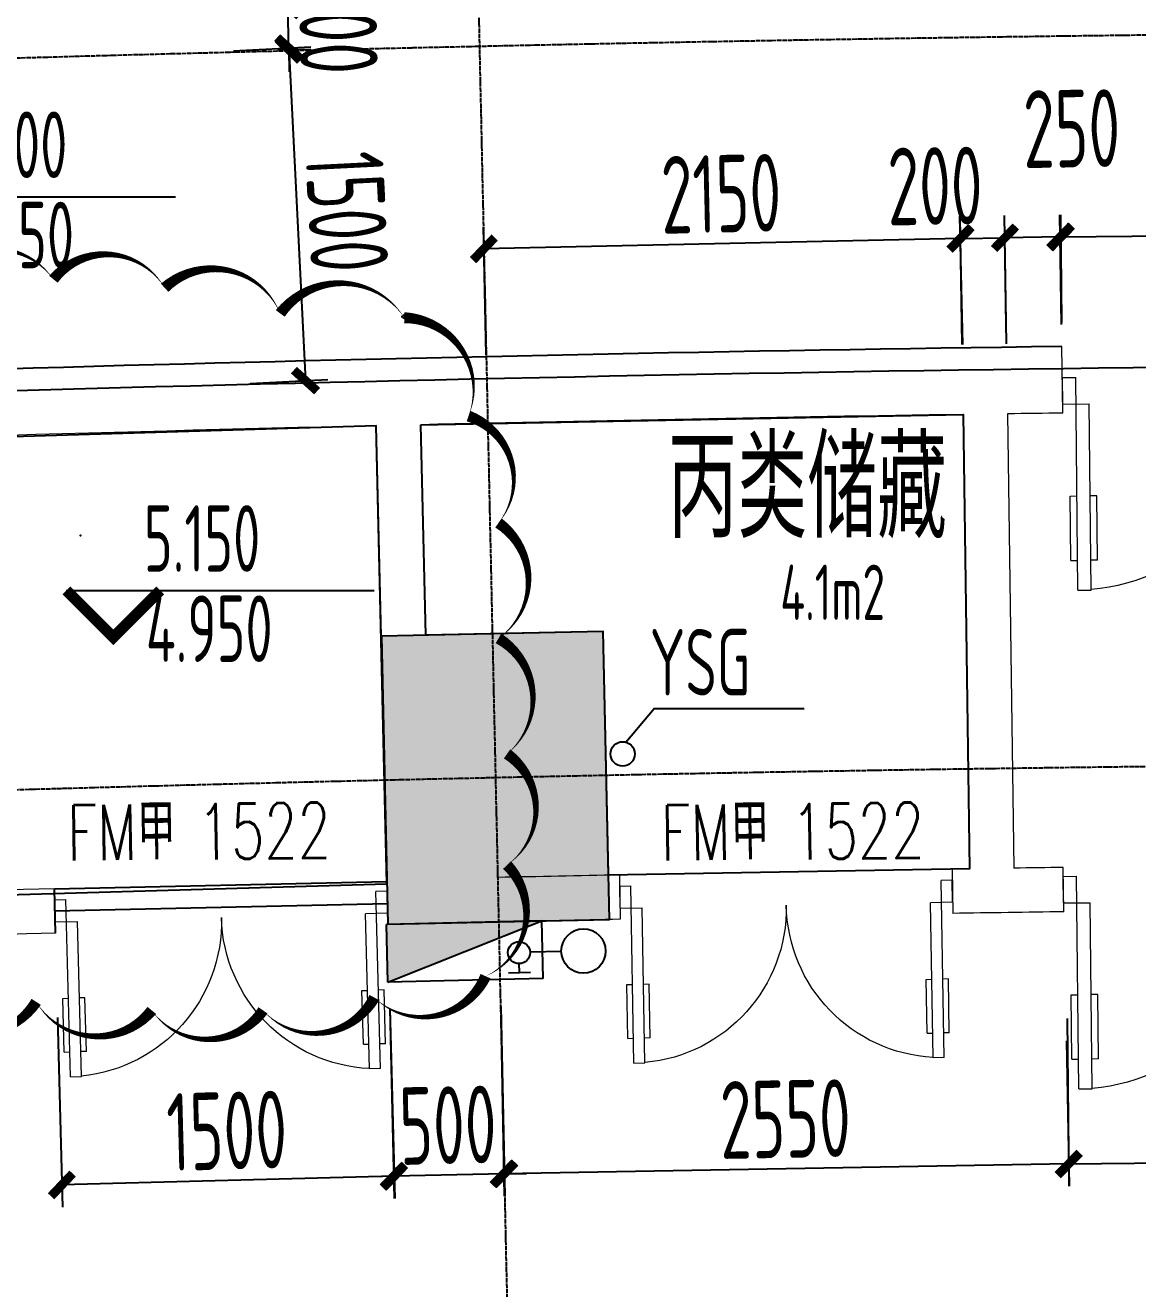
# Model space of a CAD drawing. Header units: millimetres. Extents: x 11515858 to 24947533, y -12784974 to -6116114.
# Drawn here: x 11770009 to 11775027, y -6395756 to -6390056 of the extents above; entities that cross this region are included whole.
import ezdxf
from ezdxf.enums import TextEntityAlignment as Align

# ---------------------------------------------------------------- set-up
doc = ezdxf.new("R2010")
doc.units = ezdxf.units.MM
doc.header["$LTSCALE"] = 10
doc.linetypes.add('A2-RG-AXIS$0$CENTER', pattern=[2, 1.25, -0.25, 0.25, -0.25])
doc.linetypes.add('A2-RG-AXIS$0$DOTE', pattern=[2.4200000000000004, 2, -0.2, 0.02, -0.2])
for name, color, linetype in [('A2-RB-F2$0$$34$A-DIMS-100', 1, 'Continuous'), ('A2-RB-F2$0$A-DIMS-100', 1, 'Continuous'), ('A2-RD-F2$0$an-door', 2, 'Continuous'), ('A2-RG-AXIS$0$A-GRID', 1, 'A2-RG-AXIS$0$CENTER'), ('A2-RI-F2$0$$0$$2$A-SYMB', 4, 'Continuous'), ('A2-RI-F2$0$0P-FE-FH-P', 41, 'A2-RI-F2$0$YJdef_FE-FH_LINE_F'), ('A2-RI-F2$0$0P-FE-FH-V', 141, 'Continuous'), ('A2-RI-F2$0$0P-FE-HY', 141, 'Continuous'), ('A2-RI-F2$0$A-ROOF-DRAN', 175, 'Continuous'), ('A2-RI-F2$0$A-STRS', 50, 'Continuous'), ('A2-RI-F2$0$A-SYMB-AREA', 4, 'Continuous'), ('A2-RI-F2$0$A-SYMB-DOOR', 4, 'Continuous'), ('A2-RI-F2$0$A-SYMB-NAME', 4, 'Continuous'), ('A2-RI-F2$0$an-door', 2, 'Continuous'), ('A2-RI-F2$0$WINDOW_TEXT', 7, 'Continuous'), ('A2-RS-F2$0$A-HATH-GRAY', 8, 'Continuous'), ('A2-RS-F2$0$A-WALL-CONC', 6, 'Continuous')]:
    doc.layers.add(name, color=color, linetype=linetype)
doc.layers.add('A2-RD-F2$0$A-X-AREA', color=6, linetype='Continuous', plot=False)
doc.layers.add('A2-RI-F2$0$A-X-AREA', color=6, linetype='Continuous', plot=False)
for name, color, linetype, lineweight in [('A2-RD-F2$0$ECADI-PARCEL NAMES', 2, 'Continuous', 9), ('A2-RI-F2$0$A-DOOR', 32, 'Continuous', 5), ('A2-RI-F2$0$A-FLOR-STRS', 2, 'Continuous', 5), ('A2-RI-F2$0$A-WALL', 7, 'Continuous', 5), ('A2-RI-F2$0$ECADI-PARCEL NAMES', 2, 'Continuous', 9)]:
    doc.layers.add(name, color=color, linetype=linetype, lineweight=lineweight)
doc.styles.add('A2-RB-F2$0$$0$XD2008', font='hzs.shx', dxfattribs={"width": 0.7, "bigfont": 'hztxt.shx'})
doc.styles.add('A2-RB-F2$0$XD2008', font='hzs.shx', dxfattribs={"width": 0.7, "bigfont": 'hztxt.shx'})
doc.styles.add('A2-RI-F2$0$$0$$0$XD2008', font='hzs.shx', dxfattribs={"width": 0.7, "bigfont": 'hztxt.shx'})
doc.styles.add('A2-RI-F2$0$ECADI', font='hzs.shx', dxfattribs={"width": 0.7, "bigfont": 'hztxt.shx'})
doc.styles.add('A2-RI-F2$0$ECADI-TXT', font='simplex.shx', dxfattribs={"bigfont": 'hztxt.shx'})
doc.styles.add('A2-RI-F2$0$hz1', font='hzs.shx', dxfattribs={"width": 0.75, "bigfont": 'hztxt.shx'})
doc.styles.add('A2-RI-F2$0$SIMPLEX', font='simplex.shx', dxfattribs={"width": 0.7})
doc.linetypes.add('A2-RI-F2$0$YJdef_FE-FH_LINE_F', pattern='A,4,-0.2,["F",A2-RI-F2$0$hz1,S=0.2,R=0,X=-0.1,Y=-0.1],-0.1', length=4.3)
doc.dimstyles.new('A2-RB-F2$0$$0$XD100$0', dxfattribs={"dimscale": 100, "dimtxt": 3.5, "dimasz": 1, "dimexe": 1, "dimexo": 2, "dimgap": 0.5, "dimtad": 1, "dimdec": 0, "dimdsep": 46, "dimtxsty": 'A2-RB-F2$0$$0$XD2008', "dimblk1": 'A2-RB-F2$0$$20$_ArchTick', "dimblk2": 'A2-RB-F2$0$$20$_ArchTick', "dimsah": 1, "dimcen": 2.5, "dimclrt": 4, "dimaunit": 1, "dimadec": 0, "dimazin": 0, "dimtfac": 1, "dimtdec": 0, "dimtix": 1, "dimtmove": 2, "dimatfit": 3, "dimfxl": 0, "dimtolj": 1, "dimtzin": 0, "dimarcsym": 0})
doc.dimstyles.new('A2-RB-F2$0$XD100$0', dxfattribs={"dimscale": 100, "dimtxt": 3.5, "dimasz": 1, "dimexe": 1, "dimexo": 2, "dimgap": 0.5, "dimtad": 1, "dimdec": 0, "dimdsep": 46, "dimtxsty": 'A2-RB-F2$0$XD2008', "dimblk1": 'A2-RB-F2$0$_ArchTick', "dimblk2": 'A2-RB-F2$0$_ArchTick', "dimsah": 1, "dimcen": 2.5, "dimclrt": 4, "dimaunit": 1, "dimadec": 0, "dimazin": 0, "dimtfac": 1, "dimtdec": 0, "dimtix": 1, "dimtmove": 1, "dimatfit": 3, "dimfxl": 0, "dimtolj": 1, "dimtzin": 0, "dimarcsym": 0})

# ---------------------------------------------------------------- blocks, each defined once
blk = doc.blocks.new('A2-RG-AXIS')
at = {"layer": 'A2-RG-AXIS$0$A-GRID', "linetype": 'A2-RG-AXIS$0$DOTE'}
blk.add_line((11771570.21532457, -6367957.298179173), (11772452.38437134, -6408147.604164514), dxfattribs=at)
for radius, end in [(313399.9999999902, 95.40764402400131), (308699.9999999902, 95.4076440106419), (304099.9999999902, 95.40764399720393), (300799.9999999902, 95.40764398384447)]:
    blk.add_arc((11778730.70926435, -6694178.721949182), radius, 75.58928463849298, end, dxfattribs=at)
blk = doc.blocks.new('A2-RB-F2$0$$20$_ArchTick')
at = {"color": 0, "linetype": 'ByBlock', "const_width": 0.4}
blk.add_lwpolyline([(-0.5, -0.5), (0.5, 0.5)], dxfattribs=at)
blk = doc.blocks.new('*D1654')
at = {"layer": 'A2-RB-F2$0$$34$A-DIMS-100', "color": 0, "lineweight": -2, "transparency": 16777216}
for p, q in [((11774684.82941527, -6391397.400406199), (11774679.77640164, -6390911.082775722)), ((11776485.02782081, -6391378.695702717), (11776479.97480719, -6390892.37807224)), ((11774680.81538123, -6391011.077378184), (11776481.01378677, -6390992.372674702))]:
    blk.add_line(p, q, dxfattribs=at)
at = {"layer": 'Defpoints', "color": 0, "transparency": 16777216}
for p in [(11776481.01378677, -6390992.372674702), (11774686.90737444, -6391597.389611122), (11776487.10577998, -6391578.68490764)]:
    blk.add_point(p, dxfattribs=at)
at = {"layer": 'A2-RB-F2$0$$34$A-DIMS-100', "color": 0, "lineweight": -2, "transparency": 16777216, "xscale": 100, "yscale": 100, "zscale": 100}
for p, rotation in [((11776481.01378677, -6390992.372674702), 0.5953021616935726), ((11774680.81538123, -6391011.077378184), 180.5953021616936)]:
    blk.add_blockref('A2-RB-F2$0$$20$_ArchTick', p, dxfattribs=dict(at, rotation=rotation))
at = {"layer": 'A2-RB-F2$0$$34$A-DIMS-100', "color": 4, "transparency": 16777216, "insert": (11775578.57687994, -6390776.737170904), "char_height": 350, "attachment_point": 5, "rotation": 0.5953021616935724, "style": 'A2-RB-F2$0$$0$XD2008'}
blk.add_mtext('\\A1;1800', dxfattribs=at)
blk = doc.blocks.new('*D1657')
at = {"layer": 'A2-RB-F2$0$$34$A-DIMS-100', "color": 0, "lineweight": -2, "transparency": 16777216}
for p, q in [((11774708.94507745, -6394537.925743606), (11774716.79479109, -6395293.406416246)), ((11776508.44561996, -6394519.228291158), (11776516.2953336, -6395274.708963798)), ((11774715.7558115, -6395193.411813784), (11776515.25635402, -6395174.714361337))]:
    blk.add_line(p, q, dxfattribs=at)
at = {"layer": 'Defpoints', "color": 0, "transparency": 16777216}
for p in [(11774706.86711828, -6394337.936538683), (11776506.36766079, -6394319.239086235), (11776515.25635402, -6395174.714361337)]:
    blk.add_point(p, dxfattribs=at)
at = {"layer": 'A2-RB-F2$0$$34$A-DIMS-100', "color": 0, "lineweight": -2, "transparency": 16777216, "xscale": 100, "yscale": 100, "zscale": 100}
for p, rotation in [((11774715.7558115, -6395193.411813784), 180.5953021620515), ((11776515.25635402, -6395174.714361337), 0.5953021620514486)]:
    blk.add_blockref('A2-RB-F2$0$$20$_ArchTick', p, dxfattribs=dict(at, rotation=rotation))
at = {"layer": 'A2-RB-F2$0$$34$A-DIMS-100', "color": 4, "transparency": 16777216, "insert": (11775613.1683787, -6394959.075232023), "char_height": 350, "attachment_point": 5, "rotation": 0.5953021620514486, "style": 'A2-RB-F2$0$$0$XD2008'}
blk.add_mtext('\\A1;1800', dxfattribs=at)
blk = doc.blocks.new('*D1609')
at = {"layer": 'A2-RB-F2$0$$34$A-DIMS-100', "color": 0, "lineweight": -2, "transparency": 16777216}
for p, q in [((11772156.80114834, -6394682.653879461), (11772168.28223321, -6395338.053030412)), ((11774706.02622778, -6394637.997322546), (11774717.50731265, -6395293.396473496)), ((11774715.7558115, -6395193.411813454), (11772166.53073206, -6395238.068370369))]:
    blk.add_line(p, q, dxfattribs=at)
at = {"layer": 'Defpoints', "color": 0, "transparency": 16777216}
for p in [(11774702.52322548, -6394438.028002462), (11772153.29814604, -6394482.684559377), (11772166.53073206, -6395238.068370369)]:
    blk.add_point(p, dxfattribs=at)
at = {"layer": 'A2-RB-F2$0$$34$A-DIMS-100', "color": 0, "lineweight": -2, "transparency": 16777216, "xscale": 100, "yscale": 100, "zscale": 100}
for p, rotation in [((11774715.7558115, -6395193.411813454), 1.003587555041596), ((11772166.53073206, -6395238.068370369), 181.0035875550416)]:
    blk.add_blockref('A2-RB-F2$0$$20$_ArchTick', p, dxfattribs=dict(at, rotation=rotation))
at = {"layer": 'A2-RB-F2$0$$34$A-DIMS-100', "color": 4, "transparency": 16777216, "insert": (11773437.20239419, -6394990.774606817), "char_height": 350, "attachment_point": 5, "rotation": 1.003587555041599, "style": 'A2-RB-F2$0$$0$XD2008'}
blk.add_mtext('\\A1;2550', dxfattribs=at)
blk = doc.blocks.new('*D1629')
at = {"layer": 'A2-RB-F2$0$$34$A-DIMS-100', "color": 0, "lineweight": -2, "transparency": 16777216}
for p, q in [((11774234.99696311, -6391496.635455036), (11774226.58883837, -6390917.663339959)), ((11774434.97588707, -6391493.731260353), (11774426.56776232, -6390914.759145276)), ((11774228.04093563, -6391017.652796471), (11774428.01985959, -6391014.748601788))]:
    blk.add_line(p, q, dxfattribs=at)
at = {"layer": 'Defpoints', "color": 0, "transparency": 16777216}
for p in [(11774428.01985959, -6391014.748601788), (11774237.90115763, -6391696.61436806), (11774437.88008159, -6391693.710173377)]:
    blk.add_point(p, dxfattribs=at)
at = {"layer": 'A2-RB-F2$0$$34$A-DIMS-100', "color": 0, "lineweight": -2, "transparency": 16777216, "xscale": 100, "yscale": 100, "zscale": 100}
for p, rotation in [((11774228.04093563, -6391017.652796471), 180.832019687069), ((11774428.01985959, -6391014.748601788), 0.8320196870689874)]:
    blk.add_blockref('A2-RB-F2$0$$20$_ArchTick', p, dxfattribs=dict(at, rotation=rotation))
at = {"layer": 'A2-RB-F2$0$$34$A-DIMS-100', "color": 4, "transparency": 16777216, "insert": (11774112.40753839, -6390781.371497976), "char_height": 350, "attachment_point": 5, "rotation": 0.8320196870689872, "style": 'A2-RB-F2$0$$0$XD2008'}
blk.add_mtext('\\A1;200', dxfattribs=at)
blk = doc.blocks.new('*D1630')
at = {"layer": 'A2-RB-F2$0$$34$A-DIMS-100', "color": 0, "lineweight": -2, "transparency": 16777216}
for p, q in [((11774433.75115161, -6391409.397630723), (11774426.56776232, -6390914.759144961)), ((11774683.47024979, -6391405.771084173), (11774676.2868605, -6390911.132598409)), ((11774677.73895776, -6391011.122054921), (11774428.01985958, -6391014.748601472))]:
    blk.add_line(p, q, dxfattribs=at)
at = {"layer": 'Defpoints', "color": 0, "transparency": 16777216}
for p in [(11774428.01985958, -6391014.748601472), (11774686.37444431, -6391605.749997197), (11774436.65534613, -6391609.376543747)]:
    blk.add_point(p, dxfattribs=at)
at = {"layer": 'A2-RB-F2$0$$34$A-DIMS-100', "color": 0, "lineweight": -2, "transparency": 16777216, "xscale": 100, "yscale": 100, "zscale": 100}
for p, rotation in [((11774428.01985958, -6391014.748601472), 180.8320196869571), ((11774677.73895776, -6391011.122054921), 0.8320196869571195)]:
    blk.add_blockref('A2-RB-F2$0$$20$_ArchTick', p, dxfattribs=dict(at, rotation=rotation))
at = {"layer": 'A2-RB-F2$0$$34$A-DIMS-100', "color": 4, "transparency": 16777216, "insert": (11774728.80303975, -6390522.419345229), "char_height": 350, "attachment_point": 5, "rotation": 0.8320196869570825, "style": 'A2-RB-F2$0$$0$XD2008'}
blk.add_mtext('\\A1;250', dxfattribs=at)
blk = doc.blocks.new('*D1631')
at = {"layer": 'A2-RB-F2$0$$34$A-DIMS-100', "color": 0, "lineweight": -2, "transparency": 16777216}
for p, q in [((11774237.49802645, -6391496.52374803), (11774224.77803052, -6390917.649037009)), ((11772087.92854415, -6391543.757656396), (11772075.20854823, -6390964.882945376)), ((11774226.9748662, -6391017.624903662), (11772077.4053839, -6391064.858812029))]:
    blk.add_line(p, q, dxfattribs=at)
at = {"layer": 'Defpoints', "color": 0, "transparency": 16777216}
for p in [(11772077.4053839, -6391064.858812029), (11774241.8916978, -6391696.475481335), (11772092.3222155, -6391743.709389701)]:
    blk.add_point(p, dxfattribs=at)
at = {"layer": 'A2-RB-F2$0$$34$A-DIMS-100', "color": 0, "lineweight": -2, "transparency": 16777216, "xscale": 100, "yscale": 100, "zscale": 100}
for p, rotation in [((11774226.9748662, -6391017.624903662), 1.25879538932681), ((11772077.4053839, -6391064.858812029), 181.2587953893269)]:
    blk.add_blockref('A2-RB-F2$0$$20$_ArchTick', p, dxfattribs=dict(at, rotation=rotation))
at = {"layer": 'A2-RB-F2$0$$34$A-DIMS-100', "color": 4, "transparency": 16777216, "insert": (11773147.24724478, -6390816.296157876), "char_height": 350, "attachment_point": 5, "rotation": 1.2587953893268302, "style": 'A2-RB-F2$0$$0$XD2008'}
blk.add_mtext('\\A1;2150', dxfattribs=at)
blk = doc.blocks.new('A2-RB-F2$0$_ArchTick')
at = {"color": 0, "linetype": 'ByBlock', "const_width": 0.4}
blk.add_lwpolyline([(-0.5, -0.5), (0.5, 0.5)], dxfattribs=at)
blk = doc.blocks.new('*D1741')
at = {"layer": 'A2-RB-F2$0$A-DIMS-100', "color": 0, "lineweight": -2, "transparency": 16777216}
for p, q in [((11770947.67795709, -6390171.390213083), (11771297.20004708, -6390153.790189461)), ((11771197.32658548, -6390158.819271552), (11771272.8887385, -6391659.421896664)), ((11771023.24011012, -6391671.992838195), (11771372.76220011, -6391654.392814573))]:
    blk.add_line(p, q, dxfattribs=at)
at = {"layer": 'Defpoints', "color": 0, "transparency": 16777216}
for p in [(11770747.93103388, -6390181.448377267), (11771272.8887385, -6391659.421896664), (11770823.4931869, -6391682.051002379)]:
    blk.add_point(p, dxfattribs=at)
at = {"layer": 'A2-RB-F2$0$A-DIMS-100', "color": 0, "lineweight": -2, "transparency": 16777216, "xscale": 100, "yscale": 100, "zscale": 100}
for p, rotation in [((11771197.32658548, -6390158.819271552), 92.88266778334737), ((11771272.8887385, -6391659.421896664), 272.8826677833473)]:
    blk.add_blockref('A2-RB-F2$0$_ArchTick', p, dxfattribs=dict(at, rotation=rotation))
at = {"layer": 'A2-RB-F2$0$A-DIMS-100', "color": 4, "transparency": 16777216, "insert": (11771459.8229506, -6390897.805149404), "char_height": 350, "attachment_point": 5, "rotation": 272.88266778334736, "style": 'A2-RB-F2$0$XD2008'}
blk.add_mtext('\\A1;1500', dxfattribs=at)
blk = doc.blocks.new('*D1747')
at = {"layer": 'A2-RB-F2$0$A-DIMS-100', "color": 0, "lineweight": -2, "transparency": 16777216}
for p, q in [((11771193.4531937, -6389966.402193258), (11771191.44058273, -6389866.422448324)), ((11771143.61222502, -6389967.40550128), (11771293.43293863, -6389964.38958229)), ((11771197.47841563, -6390166.361683126), (11771193.4531937, -6389966.402193258)), ((11771147.63744696, -6390167.364991148), (11771297.45816057, -6390164.349072158)), ((11771197.47841563, -6390166.361683126), (11771199.4910266, -6390266.34142806))]:
    blk.add_line(p, q, dxfattribs=at)
at = {"layer": 'Defpoints', "color": 0, "transparency": 16777216}
for p in [(11770943.65273516, -6389971.430723215), (11771193.4531937, -6389966.402193258), (11770947.67795709, -6390171.390213083)]:
    blk.add_point(p, dxfattribs=at)
at = {"layer": 'A2-RB-F2$0$A-DIMS-100', "color": 0, "lineweight": -2, "transparency": 16777216, "xscale": 100, "yscale": 100, "zscale": 100}
for p, rotation in [((11771193.4531937, -6389966.402193258), 271.1532190050729), ((11771197.47841563, -6390166.361683126), 91.15321900507293)]:
    blk.add_blockref('A2-RB-F2$0$_ArchTick', p, dxfattribs=dict(at, rotation=rotation))
at = {"layer": 'A2-RB-F2$0$A-DIMS-100', "color": 4, "transparency": 16777216, "insert": (11771420.42023076, -6390061.853563516), "char_height": 350, "attachment_point": 5, "rotation": 271.1532190050729, "style": 'A2-RB-F2$0$XD2008'}
blk.add_mtext('\\A1;200', dxfattribs=at)
blk = doc.blocks.new('*D1928')
at = {"layer": 'A2-RB-F2$0$$34$A-DIMS-100', "color": 0, "lineweight": -2, "transparency": 16777216}
for p, q in [((11771653.41855092, -6394493.65681488), (11771672.19191089, -6395348.943093899)), ((11772153.29814604, -6394482.684559379), (11772172.071506, -6395337.970838398)), ((11771669.99745979, -6395248.967174876), (11771570.02154077, -6395251.161625977)), ((11772169.87705491, -6395237.994919376), (11771669.99745979, -6395248.967174876)), ((11772169.87705491, -6395237.994919376), (11772269.85297393, -6395235.800468275))]:
    blk.add_line(p, q, dxfattribs=at)
at = {"layer": 'Defpoints', "color": 0, "transparency": 16777216}
for p in [(11772148.90924384, -6394282.732721334), (11771649.02964872, -6394293.704976835), (11771669.99745979, -6395248.967174876)]:
    blk.add_point(p, dxfattribs=at)
at = {"layer": 'A2-RB-F2$0$$34$A-DIMS-100', "color": 0, "lineweight": -2, "transparency": 16777216, "xscale": 100, "yscale": 100, "zscale": 100}
for p, rotation in [((11771669.99745979, -6395248.967174876), 1.257428799220295), ((11772169.87705491, -6395237.994919376), 181.2574287992203)]:
    blk.add_blockref('A2-RB-F2$0$$20$_ArchTick', p, dxfattribs=dict(at, rotation=rotation))
at = {"layer": 'A2-RB-F2$0$$34$A-DIMS-100', "color": 4, "transparency": 16777216, "insert": (11771914.99974237, -6395018.535229326), "char_height": 350, "attachment_point": 5, "rotation": 1.257428799220295, "style": 'A2-RB-F2$0$$0$XD2008'}
blk.add_mtext('\\A1;500', dxfattribs=at)
blk = doc.blocks.new('*D1929')
at = {"layer": 'A2-RB-F2$0$$34$A-DIMS-100', "color": 0, "lineweight": -2, "transparency": 16777216}
for p, q in [((11771653.41855093, -6394493.65681488), (11771675.7658699, -6395348.866897608)), ((11770153.91731163, -6394532.839973709), (11770176.26463061, -6395388.050056437)), ((11771673.15368212, -6395248.901021055), (11770173.65244282, -6395288.084179884))]:
    blk.add_line(p, q, dxfattribs=at)
at = {"layer": 'Defpoints', "color": 0, "transparency": 16777216}
for p in [(11770148.69293606, -6394332.908220603), (11771648.19417536, -6394293.725061774), (11770173.65244282, -6395288.084179884)]:
    blk.add_point(p, dxfattribs=at)
at = {"layer": 'A2-RB-F2$0$$34$A-DIMS-100', "color": 0, "lineweight": -2, "transparency": 16777216, "xscale": 100, "yscale": 100, "zscale": 100}
for p, rotation in [((11771673.15368212, -6395248.901021055), 1.496843614912855), ((11770173.65244282, -6395288.084179884), 181.4968436149129)]:
    blk.add_blockref('A2-RB-F2$0$$20$_ArchTick', p, dxfattribs=dict(at, rotation=rotation))
at = {"layer": 'A2-RB-F2$0$$34$A-DIMS-100', "color": 4, "transparency": 16777216, "insert": (11770917.52563996, -6395043.569378225), "char_height": 350, "attachment_point": 5, "rotation": 1.4968436149128383, "style": 'A2-RB-F2$0$$0$XD2008'}
blk.add_mtext('\\A1;1500', dxfattribs=at)
blk = doc.blocks.new('A2-RD-F2')
at = {"layer": 'A2-RD-F2$0$A-X-AREA'}
blk.add_lwpolyline([(11759454.25871816, -6378717.122139738, -0.01689889859215305), (11780770.88591494, -6378135.862681612), (11780679.81105563, -6391584.999274371, 0.01666530417631365), (11760521.01597342, -6392127.125247155), (11759454.25871816, -6378717.122139755)], format="xyb", dxfattribs=at)
at = {"layer": 'A2-RD-F2$0$an-door'}
blk.add_arc((11778730.70926435, -6694178.721949163), 302699.9999999698, 90.76579714309655, 92.41943344721868, dxfattribs=at)
at = {"layer": 'A2-RD-F2$0$ECADI-PARCEL NAMES'}
blk.add_line((11774686.37444431, -6391605.749997197), (11774685.03791595, -6391505.758929136), dxfattribs=at)
blk = doc.blocks.new('A2-RS-F2')
at = {"layer": 'A2-RS-F2$0$A-HATH-GRAY', "ltscale": 3}
h = blk.add_hatch(color=256, dxfattribs=at)
h.paths.add_polyline_path([(11780370.89755086, -6378132.782792893), (11781370.87417263, -6378139.55443527), (11781379.67800279, -6376839.580863897), (11780379.70138101, -6376832.809221519)])
h.paths.add_polyline_path([(11771295.27564643, -6378216.197546514), (11772295.03483666, -6378194.253035512), (11772266.5069368, -6376894.564468444), (11771266.73910292, -6376916.115187177)])
h.paths.add_polyline_path([(11789445.17112454, -6378310.198236045), (11790444.54168875, -6378345.673232787), (11790490.65924199, -6377046.489880169), (11789491.30265092, -6377010.621244233)])
h.paths.add_polyline_path([(11794061.0047061, -6377995.566527516), (11794659.76819639, -6378034.064633409), (11794711.10463453, -6377235.625744862), (11794112.34099576, -6377197.127629422)])
h.paths.add_polyline_path([(11762225.78675684, -6378559.980374771), (11763224.50359892, -6378509.337805177), (11763158.64822897, -6377210.610911016), (11762159.93138714, -6377261.253480596)])
h.paths.add_polyline_path([(11756053.80551852, -6378846.388261431), (11756851.28533311, -6378782.949240598), (11756756.11594025, -6377586.650439977), (11755958.63612566, -6377650.089460809)])
h.paths.add_polyline_path([(11801644.36177372, -6378461.795606661), (11802243.12541249, -6378500.293722101), (11802294.45800298, -6377701.854586166), (11801695.69264424, -6377663.356360138)])
h.paths.add_polyline_path([(11751557.17817626, -6379698.072632333), (11752354.64263653, -6379634.634832929), (11752219.84924088, -6377939.956459403), (11751422.36767903, -6378003.395619228)])
h.paths.add_polyline_path([(11807663.938267, -6379405.663604804), (11808460.48668476, -6379479.897142787), (11808571.83602485, -6378285.07346441), (11807775.31205818, -6378210.58898552)])
h.paths.add_polyline_path([(11816584.79090101, -6380403.180904732), (11817577.33728926, -6380525.051795942), (11817735.76549338, -6379234.740036699), (11816743.21910513, -6379112.869145487)])
h.paths.add_polyline_path([(11825579.43333334, -6381618.61778286), (11826568.15095204, -6381768.411835417), (11826762.88505011, -6380483.080985126), (11825774.1674314, -6380333.286932572)])
h.paths.add_polyline_path([(11793833.19719825, -6381538.642010352), (11794431.96253365, -6381577.140599572), (11794483.29897179, -6380778.701711025), (11793884.53533302, -6380740.203595584)])
h.paths.add_polyline_path([(11801416.57157933, -6382004.630992735), (11802015.33521809, -6382043.129108172), (11802066.67260773, -6381244.675421046), (11801467.90709214, -6381206.179634506)])
h.paths.add_polyline_path([(11834536.38714455, -6383084.909703042), (11835520.39295434, -6383263.035534266), (11835751.95442764, -6381983.822661661), (11834767.94861785, -6381805.696830438)])
h.paths.add_polyline_path([(11843441.66666962, -6384836.765730232), (11844420.1516999, -6385043.070307644), (11844688.34843555, -6383771.036819221), (11843709.86340527, -6383564.73224181)])
h.paths.add_polyline_path([(11849706.83636043, -6386047.736931622), (11850486.43372208, -6386227.435516321), (11850720.76188103, -6385255.226828801), (11849941.16451938, -6385075.5282441)])
h.paths.add_polyline_path([(11756691.25233044, -6386871.421345877), (11757488.58522136, -6386806.124043179), (11757394.49689512, -6385611.604180837), (11756597.01618588, -6385675.043272838)])
h.paths.add_polyline_path([(11752175.72783343, -6387473.59694193), (11752973.19705569, -6387410.158742406), (11752838.38898687, -6385715.512256448), (11752040.90920887, -6385778.95127437)])
h.paths.add_polyline_path([(11854131.93342455, -6387106.544216941), (11854911.53078619, -6387286.24280164), (11855145.85894511, -6386314.034114113), (11854366.2615835, -6386134.335529419)])
h.paths.add_polyline_path([(11793236.40739371, -6390820.55180971), (11793835.1729093, -6390859.047596249), (11793886.50367045, -6390060.697002236), (11793287.73815487, -6390022.201215696)])
h.paths.add_polyline_path([(11800819.82429774, -6391285.87943023), (11801418.58965648, -6391324.377656254), (11801469.92437464, -6390525.938657123), (11800871.16073588, -6390487.440541684)])
h.paths.add_polyline_path([(11847832.22910198, -6393825.331696717), (11848611.82641846, -6394005.030468771), (11848846.15462257, -6393032.821593896), (11848066.55726093, -6392853.123009195)])
h.paths.add_polyline_path([(11780263.22846494, -6394032.416479454), (11781263.20557429, -6394039.182631473), (11781272.00815791, -6392739.216306193), (11780272.03428096, -6392732.050787436)])
h.paths.add_polyline_path([(11771644.19337135, -6394112.368671072), (11772643.95256158, -6394090.42416007), (11772615.42466172, -6392790.735593002), (11771615.65682784, -6392812.286311734)])
h.paths.add_polyline_path([(11788881.00389713, -6394200.186132187), (11789880.37446134, -6394235.661128929), (11789926.49201458, -6392936.47777631), (11788927.13542351, -6392900.609140375)])
h.paths.add_polyline_path([(11793008.60330553, -6394363.630148089), (11793607.36694429, -6394402.128263529), (11793658.70338243, -6393603.689374982), (11793059.93974367, -6393565.191259542)])
h.paths.add_polyline_path([(11763031.00361343, -6394439.578159787), (11764029.72045525, -6394388.935590206), (11763963.86508529, -6393090.208696045), (11762965.14821984, -6393140.851266822)])
h.paths.add_polyline_path([(11757322.63369773, -6394796.642427704), (11758119.96658747, -6394731.345125102), (11758024.9493199, -6393536.901201904), (11757227.46861066, -6393600.340293904)])
h.paths.add_polyline_path([(11800592.0339871, -6394828.716624237), (11801190.79762586, -6394867.214739674), (11801242.13578398, -6394068.775961717), (11800643.37042524, -6394030.277735691)])
h.paths.add_polyline_path([(11852257.37197134, -6394883.948939756), (11853036.96933298, -6395063.647524455), (11853271.29749193, -6394091.438836934), (11852491.70013029, -6393911.740252233)])
h.paths.add_polyline_path([(11752786.32793951, -6395149.47954925), (11753583.80864874, -6395086.040457249), (11753449.00057824, -6393391.393950119), (11752651.519869, -6393454.83304212)])
h.paths.add_polyline_path([(11806188.54669958, -6395237.063407816), (11806985.09511734, -6395311.296945799), (11807096.44551313, -6394116.473366143), (11806299.92049076, -6394041.988788532)])
h.paths.add_polyline_path([(11814655.74438135, -6396185.997153974), (11815648.35495819, -6396307.344134583), (11815806.10207776, -6395016.948932264), (11814813.49150092, -6394895.601951655)])
h.paths.add_polyline_path([(11823197.50040783, -6397340.424610198), (11824186.21886505, -6397490.213128009), (11824380.9531505, -6396204.88311268), (11823392.23469328, -6396055.094594865)])
h.paths.add_polyline_path([(11831681.58349066, -6398728.63425007), (11832662.96621463, -6398920.686832826), (11832912.63254052, -6397644.883942458), (11831931.24981655, -6397452.831359704)])
h.paths.add_polyline_path([(11840163.98328786, -6400382.520731646), (11841142.46809188, -6400588.826382169), (11841410.66622259, -6399316.793187883), (11840432.18141856, -6399110.487537359)])
edge = h.paths.add_edge_path()
edge.add_arc((11772285.60305141, -6400549.445431401), 449.999988079071, 0, 360)
edge = h.paths.add_edge_path()
edge.add_arc((11789151.83263754, -6400663.663280121), 449.999988079071, 0, 360)
edge = h.paths.add_edge_path()
edge.add_arc((11763856.98280831, -6400855.585750488), 449.999988079071, 0, 360)
h.paths.add_polyline_path([(11845945.90122119, -6401651.554094728), (11846725.4625831, -6401831.244381424), (11846959.82680723, -6400859.04400699), (11846180.22944558, -6400679.345422289)])
edge = h.paths.add_edge_path()
edge.add_arc((11797575.54345276, -6401083.914876501), 449.999988079071, 0, 360)
edge = h.paths.add_edge_path()
edge.add_arc((11755440.6326134, -6401403.616570349), 450.5000114440918, 0, 360)
edge = h.paths.add_edge_path()
edge.add_arc((11805983.69034955, -6401745.883306344), 449.999988079071, 0, 360)
h.paths.add_polyline_path([(11850371.09177984, -6402709.973765338), (11851150.68914149, -6402889.672350037), (11851385.01730044, -6401917.463662516), (11850605.45593853, -6401737.773375819)])
edge = h.paths.add_edge_path()
edge.add_arc((11814369.38359124, -6402649.002032681), 449.999988079071, 0, 360)
edge = h.paths.add_edge_path()
edge.add_arc((11822725.677854, -6403792.543501194), 449.999988079071, 0, 360)
edge = h.paths.add_edge_path()
edge.add_arc((11831045.69198951, -6405175.540651114), 449.999988079071, 0, 360)
edge = h.paths.add_edge_path()
edge.add_arc((11839322.56812231, -6406796.880610892), 450.5000114440918, 0, 360)
edge = h.paths.add_edge_path()
edge.add_arc((11847549.46339929, -6408655.217578304), 450.5000114440918, 0, 360)
edge = h.paths.add_edge_path()
edge.add_arc((11780719.10251, -6400485.439439259), 449.999988079071, 0, 360)
at = {"layer": 'A2-RS-F2$0$A-WALL-CONC'}
blk.add_3dface([(11771644.19337135, -6394112.368671072), (11772643.95256158, -6394090.42416007), (11772615.42466172, -6392790.735593002), (11771615.65682784, -6392812.286311734)], dxfattribs=at)
blk = doc.blocks.new('A2-RI-F2$0$$DorLib2D$00000011')
for p, q in [((-0.4666666602065561, 0.4708801651422903), (-0.4666666602065561, -0.06245316819156699)), ((-0.4666666602065561, 0.4708801651422903), (-0.4333333268731963, 0.4708801651422903)), ((-0.4333333268731963, 0.4708801651422903), (-0.4333333268731963, 0.004213498475152733)), ((0.4333333397943449, 0.4708801651422903), (0.4333333397943449, 0.004213498475152733)), ((0.4666666731277047, 0.4708801651422903), (0.4333333397943449, 0.4708801651422903)), ((0.4666666731277047, 0.4708801651422903), (0.4666666731277047, -0.06245316819156699)), ((-0.483333326873236, 0.3962051976975829), (-0.4666666602065561, 0.3962051976975829)), ((-0.4166666602065021, 0.3962051976975829), (-0.4333333268731963, 0.3962051976975829)), ((0.4166666731276649, 0.3962051976975829), (0.4333333397943449, 0.3962051976975829)), ((0.4833333397943989, 0.3962051976975829), (0.4666666731277047, 0.3962051976975829)), ((-0.483333326873236, 0.2345635206386163), (-0.4666666602065561, 0.2345635206386163)), ((-0.4166666602065021, 0.2345635206386163), (-0.4333333268731963, 0.2345635206386163)), ((0.4166666731276649, 0.2345635206386163), (0.4333333397943449, 0.2345635206386163)), ((0.4833333397943846, 0.2345635206386163), (0.4666666731277047, 0.2345635206386163)), ((-0.4999999935399302, 0.004213498475152733), (-0.4333333268731963, 0.004213498475152733)), ((-0.499999993539916, 0.004213498475181154), (-0.4999999935399302, -0.06245316819156699)), ((0.5000000064610788, 0.004213498475152733), (0.4333333397943449, 0.004213498475152733)), ((0.5000000064610788, 0.004213498475181154), (0.5000000064610788, -0.06245316819156699)), ((-0.4999999935399302, -0.06245316819156699), (-0.4666666602065561, -0.06245316819156699)), ((0.5000000064610788, -0.06245316819156699), (0.4666666731277047, -0.06245316819156699))]:
    blk.add_line(p, q)
at = {"lineweight": 13}
for p, q in [((-0.483333326873236, 0.3962051976975829), (-0.483333326873236, 0.2345635206386163)), ((-0.4166666602065021, 0.3962051976975829), (-0.4166666602065021, 0.2345635206386163)), ((0.4166666731276649, 0.3962051976975829), (0.4166666731276649, 0.2345635206386163)), ((0.4833333397943989, 0.3962051976975829), (0.4833333397943846, 0.2345635206386163))]:
    blk.add_line(p, q, dxfattribs=at)
for centre, start, end in [((-0.4666666602065561, 0.004213498475152733), 0, 85.90395624167282), ((0.4666666731277047, 0.004213498475152733), 94.09604375832718, 180)]:
    blk.add_arc(centre, 0.4666666666671333, start, end, dxfattribs=at)
blk = doc.blocks.new('A2-RI-F2$0$door-doublewing')
at = {"layer": 'A2-RI-F2$0$A-DOOR', "color": 4, "xscale": -0.9999999999999998, "rotation": 180}
blk.add_blockref('A2-RI-F2$0$$DorLib2D$00000011', (-6.460084023274248e-09, -0.02911983485822134), dxfattribs=at)
at = {"layer": 'A2-RI-F2$0$WINDOW_TEXT', "style": 'A2-RI-F2$0$SIMPLEX', "flags": 9}
blk.add_attdef('A', text='', height=0.9999999999999998, dxfattribs=at).set_placement((0, 1.5), align=Align.MIDDLE)
blk = doc.blocks.new('A2-RI-F2$0$5erhfh')
at = {"layer": 'A2-RI-F2$0$A-SYMB-AREA', "style": 'A2-RI-F2$0$ECADI', "width": 0.7}
blk.add_attdef('340M2', text='', height=2.5, dxfattribs=at).set_placement((0, 1.25), align=Align.MIDDLE_LEFT)
at = {"layer": 'A2-RI-F2$0$A-SYMB-NAME', "style": 'A2-RI-F2$0$ECADI', "width": 0.7}
blk.add_attdef('CHINESENAME', (-12.29193252821193, 3.0875), '', height=4.5, dxfattribs=at)
blk = doc.blocks.new('A2-RI-F2$0$$0$$2$ECADI-TAG-HGHT（国标）')
at = {"color": 1}
blk.add_line((-2.121320343559546, 2.121320343559546), (11.76789873223262, 2.121320343559546), dxfattribs=at)
at = {"color": 1, "const_width": 0.5}
blk.add_lwpolyline([(-2.121320343559546, 2.121320343559546), (0, 0), (2.121320343559546, 2.121320343559546)], dxfattribs=at)
at = {"color": 1}
blk.add_point((-1.480769230769231, 4.6), dxfattribs=at)
at = {"style": 'A2-RI-F2$0$$0$$0$XD2008', "width": 0.7}
blk.add_attdef('FL', text='', height=3, dxfattribs=at).set_placement((-2.688785023899595, 2.967328765217609), align=Align.RIGHT)
for tag, p in [('F.F.L.', (2.283611041903605, 2.967328765217609)), ('T.O.S.', (2.283611041903605, -1.104423031572336))]:
    blk.add_attdef(tag, p, '', height=3, dxfattribs=at)
blk = doc.blocks.new('A2-RI-F2$0$ECADI-TAG-DOOR')
blk = doc.blocks.new('A2-RI-F2$0$A$C6F954C98')
at = {"extrusion": (0, 0, -1)}
blk.add_hatch(color=256, dxfattribs=at).paths.add_polyline_path([(-260.0000000090003, 699.9999999967113), (-2.842170943040401e-14, 0), (-9.014911483973265e-09, 700.0000000000581)])
for p, q in [((260.0000000090004, 699.9999999967113), (9.014911483973265e-09, 700.0000000000582)), ((0, 0), (9.014911483973265e-09, 700.0000000000582)), ((260.0000000090004, 699.9999999967113), (0, 0)), ((260, -3.346940502524376e-09), (260.0000000090004, 699.9999999967113)), ((230.6886803313682, 155.9033522173413, -1.266996079313821e-09), (230.68866480828, 55.90335221734131, -1.761503192563357e-09)), ((230.6886725698132, 105.9033522173413, -1.514249635938589e-09), (190.6886725698059, 105.9033584265853, -1.515010852889683e-09)), ((260, -3.346940502524376e-09), (0, 0))]:
    blk.add_line(p, q, dxfattribs=at)
blk.add_circle((-140.6886725698132, 105.9033661881112, -1.522564945677262e-06), 49.99999999999999, dxfattribs=at)
blk = doc.blocks.new('A2-RI-F2$0$ysg')
at = {"layer": 'A2-RI-F2$0$A-ROOF-DRAN'}
blk.add_lwpolyline([(21368.2962765526, -21249.97138849646), (21496.95860859379, -21098.23508212809), (22173.066870749, -21098.23508212809)], dxfattribs=at)
blk.add_circle((21354.41246006824, -21303.19017878547), 55, dxfattribs=at)
ref = blk.add_blockref('A2-RI-F2$0$5erhfh', (22705.19942094944, -21348.1004510019), dxfattribs=dict(at, xscale=100, yscale=100, zscale=100))
ref.add_attrib('CHINESENAME', 'YSG', (21476.00616814755, -21039.35045088269), dxfattribs={"layer": 'A2-RI-F2$0$A-SYMB-NAME', "height": 300, "style": 'A2-RI-F2$0$ECADI', "width": 0.7})
blk = doc.blocks.new('A2-RB-F2')
at = {"layer": 'A2-RB-F2$0$$34$A-DIMS-100'}
for base, p1, p2, angle, picture, middle in [((11774428.01985958, -6391014.748601472), (11774686.37444431, -6391605.749997197), (11774436.65534613, -6391609.376543748), 180.83201968696332, '*D1630', (11774728.80303975, -6390522.419345229)), ((11774428.01985959, -6391014.748601788), (11774237.90115763, -6391696.61436806), (11774437.88008159, -6391693.710173377), 0.832019687061242, '*D1629', (11774112.40753839, -6390781.371497976))]:
    dim = blk.add_linear_dim(base=base, p1=p1, p2=p2, angle=angle, dimstyle='A2-RB-F2$0$$0$XD100$0', dxfattribs=at)
    dim.commit()
    dim.dimension.update_dxf_attribs({"geometry": picture, "text_midpoint": middle, "dimtype": 129})
for p1, p2, distance, picture, middle in [((11774241.8916978, -6391696.475481335), (11772092.3222155, -6391743.709389701), -679.0144465846024, '*D1631', (11773147.24724478, -6390816.296157876)), ((11774686.90737444, -6391597.389611121), (11776487.10577998, -6391578.684907639), 586.3438810745853, '*D1654', (11775578.57687994, -6390776.737170904)), ((11772148.90924384, -6394282.732721333), (11771649.02964872, -6394293.704976834), 955.4922899257614, '*D1928', (11771914.99974237, -6395018.535229326)), ((11771648.19417536, -6394293.725061773), (11770148.69293606, -6394332.908220602), 955.5020095046038, '*D1929', (11770917.52563996, -6395043.569378225)), ((11774706.86711828, -6394337.936538683), (11776506.3676608, -6394319.239086236), -855.5214522012567, '*D1657', (11775613.1683787, -6394959.075232023)), ((11774702.52322548, -6394438.028002462), (11772153.29814604, -6394482.684559378), 755.4997043286754, '*D1609', (11773437.20239419, -6394990.774606817))]:
    dim = blk.add_aligned_dim(p1=p1, p2=p2, distance=distance, dimstyle='A2-RB-F2$0$$0$XD100$0', dxfattribs=at)
    dim.commit()
    dim.dimension.update_dxf_attribs({"geometry": picture, "text_midpoint": middle})
at = {"layer": 'A2-RB-F2$0$A-DIMS-100'}
dim = blk.add_aligned_dim(p1=(11770947.67795709, -6390171.390213083), p2=(11770943.65273516, -6389971.430723215), distance=-249.85106603729025, dimstyle='A2-RB-F2$0$XD100$0', dxfattribs=at)
dim.commit()
dim.dimension.update_dxf_attribs({"geometry": '*D1747', "text_midpoint": (11771420.42023076, -6390061.853563516)})
dim = blk.add_aligned_dim(p1=(11770747.93103388, -6390181.448377267), p2=(11770823.4931869, -6391682.05100238), distance=449.9649299923064, text='1500', dimstyle='A2-RB-F2$0$XD100$0', dxfattribs=at)
dim.commit()
dim.dimension.update_dxf_attribs({"geometry": '*D1741', "text_midpoint": (11771459.8229506, -6390897.805149404)})
blk = doc.blocks.new('A2-RI-F2')
blk.add_line((11770144.69213206, -6394151.551829901), (11770140.30313248, -6393951.59555573))
at = {"layer": 'A2-RI-F2$0$0P-FE-FH-P'}
blk.add_line((11772426.62614758, -6394235.130259322, 1.522564945677262e-06), (11772285.94785275, -6394238.487155475, 1.522564945677262e-06), dxfattribs=at)
at = {"layer": 'A2-RI-F2$0$0P-FE-FH-V'}
blk.add_circle((11772526.59768946, -6394232.744716587, 1.522564945677262e-06), 99.99999999999994, dxfattribs=at)
at = {"layer": 'A2-RI-F2$0$A-STRS'}
for p, q in [((11770140.30313248, -6393951.595555708), (11771639.94191782, -6393918.678789208)), ((11770142.49758358, -6394051.57147473), (11771642.13636892, -6394018.65470823))]:
    blk.add_line(p, q, dxfattribs=at)
at = {"layer": 'A2-RI-F2$0$A-WALL'}
for p, q in [((11774689.04726598, -6391805.73213646), (11774686.37420911, -6391605.750000341)), ((11774239.57792184, -6391812.074087257), (11774268.66808187, -6393861.868128978)), ((11774439.5568458, -6391809.169892574), (11774468.64699942, -6393858.963482928)), ((11771615.65682784, -6392812.286311734), (11771593.24402247, -6391862.96551247)), ((11771815.6011112, -6392807.56576594), (11771793.18986686, -6391858.311085823)), ((11774189.33769342, -6393863.057282426), (11774192.29516504, -6394063.035425729)), ((11774693.27736503, -6394055.877694303), (11774690.59974809, -6393855.895618786)), ((11772689.56447532, -6393889.482931834), (11772692.52198876, -6394089.463903504))]:
    blk.add_line(p, q, dxfattribs=at)
for radius, start, end in [(302599.9999999698, 90.76579714309655, 92.41943344721868), (302399.9999999698, 90.85096666786018, 91.3145683118307), (302399.9999999698, 90.76579714309655, 90.81307262428345), (302399.9999999698, 91.35246234866229, 92.06925603579684), (300349.9999999704, 90.85122534641191, 90.86636037916105), (300349.9999999704, 90.77072816802232, 90.81307266870517), (300349.9999999704, 91.15250688409346, 91.25742879920051), (300349.9999999704, 91.63895836767902, 92.06718688008843), (300149.9999999704, 90.77073058315082, 90.8663730903648), (300149.9999999704, 91.15271026622415, 91.25742879920051), (300149.9999999704, 91.63921259737288, 92.42480538280584)]:
    blk.add_arc((11778730.70926435, -6694178.721949163), radius, start, end, dxfattribs=at)
at = {"layer": 'A2-RI-F2$0$A-X-AREA'}
blk.add_lwpolyline([(11771793.18986686, -6391858.311085823), (11774239.57792184, -6391812.074087257), (11774268.66808187, -6393861.868128978), (11772639.56411306, -6393890.49299117), (11772615.42466172, -6392790.735593002), (11771815.6011112, -6392807.56576594), (11771793.18986686, -6391858.311085803)], dxfattribs=at)
blk.add_lwpolyline([(11767611.9346124, -6391983.130276015), (11767645.05168945, -6392782.479649678), (11766445.95238442, -6392829.016874838), (11766497.69347874, -6394077.945834253), (11771640.18909465, -6393929.939796945), (11771591.05262029, -6391863.01725788)], close=True, dxfattribs=at)
at = {"layer": 'A2-RI-F2$0$an-door'}
blk.add_arc((11778730.70926435, -6694178.721949163), 302699.9999999698, 90.76579714309655, 92.41943344721868, dxfattribs=at)
at = {"layer": 'A2-RI-F2$0$ECADI-PARCEL NAMES'}
blk.add_line((11774686.37444431, -6391605.749997197), (11774685.03791595, -6391505.758929136), dxfattribs=at)
at = {"layer": 'Defpoints', "color": 3}
blk.add_lwpolyline([(11769517.38235626, -6394481.464163718, 0, 50, 0.52056705), (11770058.02956305, -6394462.173369977, 0, 50, 0.52056705), (11770058.02956305, -6394462.173369978, 0, 50, 0.52056705), (11770579.37076396, -6394500.754957463, 0, 50, 0.52056705), (11770579.37076396, -6394500.754957463, 0, 50, 0.52056705), (11771081.40101886, -6394500.754957463, 0, 50, 0.52056705), (11771081.40101886, -6394500.754957463, 0, 50, 0.52056705), (11771583.43621388, -6394442.880015397, 0, 50, 0.52056705), (11771583.43621388, -6394442.880015397, 0, 50, 0.52056705), (11772085.46646877, -6394346.423485843, 0, 50, 0.52056705), (11772085.46646877, -6394346.423485843, 0, 50, 0.52056705), (11772182.01131857, -6393844.842361825, 0, 50, 0.52056705), (11772182.01131857, -6393844.842361825, 0, 50, 0.52056705), (11772182.01131857, -6393343.261237808, 0, 50, 0.52056705), (11772182.01131857, -6393343.261237808, 0, 50, 0.52056705), (11772143.39436668, -6392822.386759207, 0, 50, 0.52056705), (11772143.39436668, -6392822.386759207, 0, 50, 0.52056705), (11772143.39436668, -6392301.514841448, 0, 50, 0.52056705), (11772143.39436668, -6392301.514841448, 0, 50, 0.52056705), (11772008.23256498, -6391819.224511172, 0, 50, 0.52056705), (11772008.23256498, -6391819.224511173, 0, 50, 0.52056705), (11771718.59801558, -6391375.518329219, 0, 50, 0.52056705), (11771718.59801558, -6391375.518329217, 0, 50, 0.52056705), (11771158.63986277, -6391356.227535478, 0, 50, 0.52056705), (11771158.63986277, -6391356.227535478, 0, 50, 0.52056705), (11770637.29866187, -6391240.477651344, 0, 50, 0.52056705), (11770637.29866187, -6391240.477651344, 0, 50, 0.52056705), (11770135.26840697, -6391201.893503019, 0, 50, 0.52056705), (11770135.26840697, -6391201.893503018, 0, 50, 0.52056705), (11769613.92720606, -6391201.893503019, 0, 50, 0.52056705)], format="xyseb", dxfattribs=at)
for name, p in [('A2-RS-F2', (0, 0)), ('A2-RI-F2$0$ysg', (11751349.27291025, -6372040.322830725))]:
    blk.add_blockref(name, p)
ref = blk.add_blockref('A2-RI-F2$0$5erhfh', (11774528.91644906, -6392678.060006845), dxfattribs=dict(xscale=100, yscale=100, zscale=100))
ref.add_attrib('340M2', '4.1m2', (11773414.36723064, -6392739.460336435), dxfattribs={"layer": 'A2-RI-F2$0$A-SYMB-AREA', "height": 250, "style": 'A2-RI-F2$0$ECADI', "width": 0.7})
ref.add_attrib('CHINESENAME', '丙类储藏', (11772906.26814373, -6392369.310006726), dxfattribs={"layer": 'A2-RI-F2$0$A-SYMB-NAME', "height": 450, "style": 'A2-RI-F2$0$ECADI', "width": 0.7})
at = {"layer": 'A2-RI-F2$0$$0$$2$A-SYMB'}
ref = blk.add_blockref('A2-RI-F2$0$$0$$2$ECADI-TAG-HGHT（国标）', (11769510.10403917, -6391042.007714289), dxfattribs=dict(at, xscale=100, yscale=100, zscale=100))
ref.add_attrib('F.F.L.', '5.000', (11769647.73207838, -6390745.274837767), dxfattribs={"layer": '0', "height": 300, "style": 'A2-RI-F2$0$$0$$0$XD2008', "width": 0.6999999999999998})
ref.add_attrib('T.O.S.', '4.950', (11769656.9634107, -6391152.450017448), dxfattribs={"layer": '0', "height": 300, "style": 'A2-RI-F2$0$$0$$0$XD2008', "width": 0.6999999999999998})
ref = blk.add_blockref('A2-RI-F2$0$$0$$2$ECADI-TAG-HGHT（国标）', (11770405.78479178, -6392818.193289079), dxfattribs=dict(at, xscale=100, yscale=100, zscale=100))
ref.add_attrib('F.F.L.', '5.150', (11770543.41283099, -6392521.460412556), dxfattribs={"layer": '0', "height": 300, "style": 'A2-RI-F2$0$$0$$0$XD2008', "width": 0.6999999999999998})
ref.add_attrib('T.O.S.', '4.950', (11770552.64416331, -6392928.635592237), dxfattribs={"layer": '0', "height": 300, "style": 'A2-RI-F2$0$$0$$0$XD2008', "width": 0.6999999999999998})
at = {"layer": 'A2-RI-F2$0$0P-FE-HY', "xscale": -0.9999999999999998, "rotation": 91.36694497660123}
blk.add_blockref('A2-RI-F2$0$A$C6F954C98', (11772338.47912149, -6394096.504921567), dxfattribs=at)
at = {"layer": 'A2-RI-F2$0$A-DOOR'}
for p, xscale, yscale, zscale, rotation in [((11775587.95772093, -6391696.387181153), 1799.999999997793, 1799.999999997793, 1799.999999997793, 0.5953021608620735), ((11775591.88999465, -6393946.537031131), 1799.999999997334, 1799.999999997334, 1799.999999997334, 0.5953021616849163), ((11773440.92682566, -6393976.259938824), 1499.999999998877, 1499.999999998877, 1499.999999998877, 1.00948765494618), ((11770892.24187037, -6394031.988560017), 1499.999999998879, 1499.999999998879, 1499.999999998879, 1.496364032448713)]:
    blk.add_blockref('A2-RI-F2$0$door-doublewing', p, dxfattribs=dict(at, xscale=xscale, yscale=yscale, zscale=zscale, rotation=rotation))
at = {"layer": 'A2-RI-F2$0$A-FLOR-STRS'}
blk.add_blockref('A2-RG-AXIS', (0, 0), dxfattribs=at)
at = {"layer": 'A2-RI-F2$0$A-STRS', "linetype": 'Continuous'}
blk.add_blockref('A2-RB-F2', (0, 0), dxfattribs=at)
at = {"layer": 'A2-RI-F2$0$A-SYMB-DOOR'}
ref = blk.add_blockref('A2-RI-F2$0$ECADI-TAG-DOOR', (11770930.71023414, -6394542.80251669), dxfattribs=dict(at, xscale=99.99999999970466, yscale=99.99999999970466, zscale=99.99999999970466, rotation=0.8772639331803547))
ref.add_attrib('门窗主编号1', 'FM甲', dxfattribs={"height": 250.0000000002098, "rotation": 0.8772638306447488, "style": 'A2-RI-F2$0$ECADI-TXT', "width": 0.6999999999999982}).set_placement((11770689.60545748, -6393817.979452089), align=Align.RIGHT)
ref.add_attrib('门窗主编号2', '1522', (11770788.58369024, -6393820.687762067, 333.3333333332655), dxfattribs={"height": 250.0000000002098, "rotation": 0.8772638306447488, "style": 'A2-RI-F2$0$ECADI-TXT', "width": 0.6999999999999982})
ref = blk.add_blockref('A2-RI-F2$0$ECADI-TAG-DOOR', (11773608.51412147, -6394542.80251669), dxfattribs=dict(at, xscale=99.99999999970466, yscale=99.99999999970466, zscale=99.99999999970466, rotation=0.8772639331803547))
ref.add_attrib('门窗主编号1', 'FM甲', dxfattribs={"height": 250.0000000002098, "rotation": 0.8772638306447488, "style": 'A2-RI-F2$0$ECADI-TXT', "width": 0.6999999999999982}).set_placement((11773367.40934482, -6393817.979452089), align=Align.RIGHT)
ref.add_attrib('门窗主编号2', '1522', (11773466.38757758, -6393820.687762067, 333.3333333332655), dxfattribs={"height": 250.0000000002098, "rotation": 0.8772638306447488, "style": 'A2-RI-F2$0$ECADI-TXT', "width": 0.6999999999999982})

msp = doc.modelspace()

# ---------------------------------------------------------------- block references
for name in ['A2-RI-F2', 'A2-RB-F2', 'A2-RG-AXIS', 'A2-RS-F2', 'A2-RD-F2']:
    msp.add_blockref(name, (0, 0))

doc.saveas('drawing.dxf')
